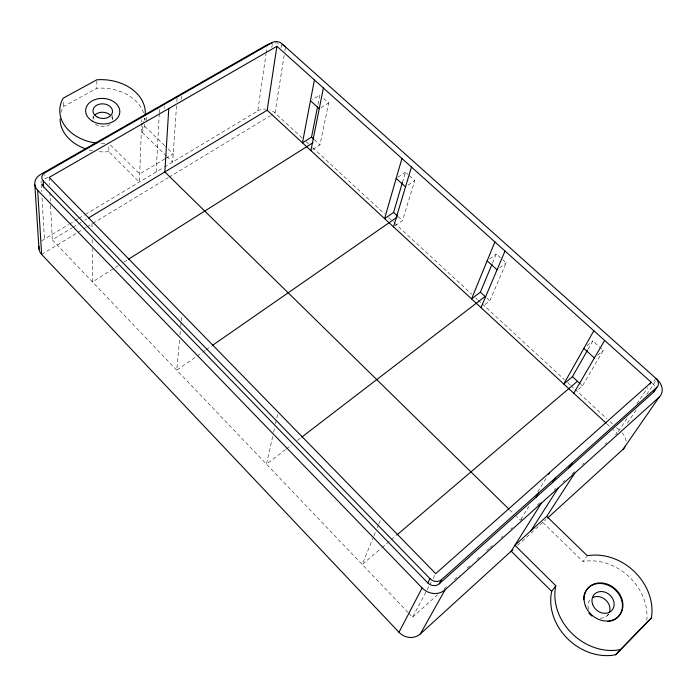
<?xml version="1.0" encoding="UTF-8"?>
<svg xmlns="http://www.w3.org/2000/svg" width="697" height="697" viewBox="0 0 697 697"><rect width="100%" height="100%" fill="white"/><g stroke="black" fill="none" stroke-linecap="round" stroke-linejoin="round"><path stroke-width="0.52" stroke-dasharray="3.48 2.61" d="M141.622 122.977L139.383 182.03L108.81 151.685L108.871 144.471M112.417 115.38L112.365 120.598A9.706 7.275 3.3 0 0 111.642 116.852M141.665 121.888L141.744 119.718M166.548 156.119L142.153 132.369L142.432 125.129M144.889 120.198L144.976 118.115M146.231 120.694L146.448 115.615M156.137 171.967L159.264 113.881M159.325 112.792L159.552 108.453M164.143 108.418L164.265 106.388M176.533 105.857L172.647 162.052L167.315 156.86M176.829 101.579L177.204 96.247M181.621 99.349L181.847 96.299M179.477 340.241L176.742 370.177L196.354 356.559M179.965 334.9L180.357 330.622M180.75 326.344L181.142 322.066M181.237 321.003L181.725 315.654M164.387 167.01L257.812 110.901L265.958 54.261M266.106 53.19L267.029 46.777M271.804 47.501L272.257 44.434M281.083 47.596L281.719 43.519M284.176 55.403L274.984 112.931L271.264 115.179M284.855 51.142L285.535 46.882M317.989 104.48L319.862 95.01L312.169 99.706M312.709 149.446L319.967 144.845L328.644 102.921L321.465 96.447M272.658 436.557L266.472 464.167L285.422 449.635M273.607 432.314L274.557 428.063M275.515 423.82L277.65 414.262M402.422 182.475L405.48 172.142L407.806 174.241M395.147 225.732L402.483 220.609L414.785 180.532L408.581 174.938M373.575 536.716L362.222 564.483L381.172 548.347M373.984 535.723L375.605 531.759M377.225 527.786L378.436 524.815M378.846 523.822L380.876 518.864M492.526 263.013L496.29 253.978L506.17 262.874L489.834 300.816L483.413 305.765M408.799 613.273L412.563 617.202L426.642 590.699M427.139 589.749L431.164 582.178M433.177 578.388L435.189 574.598M587.98 349.397L592.807 340.938L603.314 350.408L582.448 385.859L577.726 389.902M520.903 519.396L528.805 506.519M537.831 491.803L546.857 477.088M618.344 431.504L627.927 417.189M636.91 403.772L647.696 387.68M655.781 378.323L652.47 383.245A7.519 5.898 31.3 0 1 654.64 386.26M627.37 423.131L636.413 409.714M646.668 394.502L655.72 381.076M646.799 620.313A51.561 43.65 42.2 0 0 582.988 561.529L586.7 556.581M607.383 615.564L608.777 613.944M517.575 545.376L546.004 519.483M412.563 617.202L437.489 594.794M443.928 589.009L447.953 585.393M454.383 579.608L459.21 575.269M467.251 568.038L469.665 565.868M476.905 559.36L479.318 557.191M486.558 550.682L488.972 548.513M489.773 547.79L492.997 544.897M501.038 537.666L502.65 536.22M510.692 528.988L512.295 527.542M521.957 518.864L520.345 520.311L516.486 516.529M537.282 505.081L541.316 501.457M554.22 489.852L555.84 488.405M563.098 481.88L564.709 480.425M571.967 473.899L574.389 471.721M582.457 464.472L584.069 463.026M605.048 444.163L606.66 442.717M615.529 434.736L617.15 433.29L613.203 429.648M381.991 547.65L395.992 535.723M597.634 355.217L603.314 350.408M587.101 345.703L592.807 340.938M286.284 448.973L291.451 445.008M297.48 440.382L300.93 437.742M499.54 267.909L506.17 262.874M489.642 258.953L496.29 253.978M197.251 355.94L201.703 352.848M202.592 352.229L205.266 350.373M206.164 349.755L211.513 346.034M408.041 185.132L414.785 180.532M397.874 177.273L405.48 172.142M118.263 265.662L92.501 281.928L92.213 248.376M123.787 262.177L127.464 259.859M320.96 107.66L328.644 102.921M41.646 254.414L82.542 229.609M83.474 229.052L86.262 227.353M87.195 226.795L91.838 223.972M92.771 223.415L168.073 177.752M169.005 177.186L270.331 115.746M408.05 612.48L52.284 239.803L71.817 228.024M72.749 227.457L77.393 224.661M78.325 224.094L81.113 222.413M84.834 220.174L86.698 219.05M41.864 241.066A13.757 10.952 -1.1 0 1 44.434 239.062L68.637 224.521M69.561 223.964L74.222 221.167M75.145 220.609L77.942 218.936M78.874 218.37L84.459 215.016M85.391 214.458L163.473 167.559M164.893 158.881L139.688 173.936L110.422 144.967M165.816 158.332L173.213 153.915L165.529 146.457M47.875 177.291L45.061 178.911L44.843 174.895M60.961 112.548A42.465 31.853 3.2 0 1 63.427 106.632L96.857 88.266A42.465 31.853 3.2 0 1 143.913 114.029M314.347 139.688L319.967 144.845M398.022 216.514L402.483 220.609M486.68 297.924L489.834 300.816M581.019 384.544L582.448 385.859M302.176 137.989L274.984 112.931A12.285 9.235 10 0 0 269.713 109.917M306.175 141.674L308.579 143.887M312.578 147.572L384.57 213.909M388.569 217.595L393.369 222.012M394.171 222.752L471.756 294.247M475.755 297.933L477.358 299.405M478.159 300.146L481.357 303.09M482.158 303.831L564.544 379.752M567.741 382.697L570.146 384.91M570.948 385.65L574.145 388.595M574.947 389.335L606.939 418.819M610.136 421.763L612.541 423.976M616.54 427.662L619.738 430.607M606.895 423.828L610.049 426.738M164.762 145.717L142.476 124.092A42.787 31.957 3.3 0 0 144.688 118.098M542.797 522.41L582.988 561.529M509.542 509.725L513.393 513.506M41.053 180.871L41.175 183.023M41.236 184.104L41.681 191.64M42.055 198.114L44.434 239.062M49.165 177.43L49.539 184.958M49.914 192.485L50.35 201.084M50.559 205.388L52.284 239.803M63.288 102.407L63.427 106.632M91.995 223.476L92.03 227.806M92.135 239.716L92.17 244.046M93.102 116.085L93.119 119.222M96.839 80.861L96.857 88.266M104.777 143.643A42.787 31.957 3.3 0 1 99.584 143.477M144.723 124.345A42.465 31.853 3.2 0 1 142.153 132.369M108.81 151.685A42.465 31.853 3.2 0 1 97.554 151.545M92.509 150.735A42.465 31.853 3.2 0 1 88.554 149.759M144.767 118.115A42.465 31.853 3.2 0 1 144.932 120.198M109.969 124.536A9.706 7.275 3.3 0 1 95.088 123.805M93.11 118.368A9.706 7.275 3.3 0 1 93.755 116.547M257.812 110.901A12.285 9.235 10 0 1 265.54 109.15M608.49 614.214A11.779 9.976 42.2 0 1 599.882 618.126M588.59 609.23A11.779 9.976 42.2 0 1 590.594 599.054M621.985 432.715A14.079 11.379 32.6 0 1 626.115 443.109M274.958 42.892A13.034 9.436 10.3 0 1 279.941 43.754"/><path stroke-width="1.05" d="M168.779 108.549L164.832 171.941L508.766 508.967M88.554 217.926L267.169 110.239L276.909 46.29L651.286 382.313L650.092 384.099M314.417 79.955L302.463 142.815L311.542 137.109L317.579 106.589M310.897 150.604L323.382 88.005M401.925 158.498L384.596 218.64L393.578 212.437L402.422 182.475M393.517 226.873L411.448 167.045M494.887 241.937L471.555 298.9L480.399 292.156L492.108 264.024M481.008 307.621L505.011 251.025M39.049 246.285A13.757 10.952 -1.1 0 0 41.646 254.414L398.998 632.275L422.112 587.954A16.676 14.994 34.4 0 0 445.069 589.819L659.101 397.212A15.046 11.797 31.3 0 0 656.923 379.29L281.719 43.519A6.552 4.731 10.3 0 0 272.562 42.386L44.739 172.891A7.388 5.681 0.2 0 0 43.24 180.837L43.58 186.831L427.792 582.901A8.338 7.501 34.4 0 0 439.249 583.833L653.542 392.211L656.87 387.323A7.571 5.916 31.2 0 0 655.781 378.323M427.792 582.901L430.005 578.702A8.39 7.536 34.1 0 0 441.541 579.643L656.87 387.323M439.249 583.833L441.541 579.643M398.998 632.275A15.5 14.219 37.8 0 0 420.352 633.93L445.069 589.819M593.827 330.744L563.76 384.012L572.437 376.668L587.44 350.338M573.788 393.274L604.613 340.424M548.548 474.326L549.68 472.488M535.679 497.606L538.476 493.067M552.521 482.551L555.396 477.95M541.395 503.138L511.206 551.179L551.667 591.344A51.561 43.65 42.2 0 0 567.55 638.679A51.561 43.65 42.2 0 0 615.556 654.771L651.407 617.951A52.031 43.92 41.9 0 0 587.318 555.762L546.718 516.364L574.737 473.141M569.057 467.757L572.01 463.113M530.948 530.705L558.219 488.005M547.615 518.019L623.092 449.269L659.101 397.212M551.667 591.344L555.788 585.75L514.909 545.289L546.718 516.364M615.556 654.771L651.407 617.951M420.352 633.93L512.8 549.724M651.286 382.313L435.695 573.657L49.165 177.43L276.909 46.29M396.82 535.026L577.438 381.25M301.792 437.08L485.112 296.478L480.399 292.156M212.402 345.416L397.212 217.081M128.387 259.275L313.023 142.693M310.461 100.751L319.252 108.715M396.184 178.415L405.506 186.857M487.151 260.826L497.048 269.791M583.851 348.422L594.384 357.97M311.542 137.109L313.641 139.043M393.578 212.437L397.281 215.835M572.437 376.668L580.305 383.881M267.169 110.239L606.111 423.105M43.24 180.837L430.005 578.702M272.205 43.04A13.034 9.436 10.3 0 0 267.343 44.643L40.679 174.398A14.681 11.318 0.1 0 0 37.664 190.255L422.112 587.954M34.85 184.783L38.997 249.151M37.664 190.255L41.646 254.414M624.948 446.934A14.079 11.379 32.6 0 1 623.092 449.269M96.517 143.155A42.787 31.957 3.3 0 1 63.148 98.181L96.831 79.798A42.787 31.957 3.3 0 1 145.185 115.014M85.6 148.827A42.465 31.853 3.2 0 1 60.09 118.76M95.001 114.927A9.706 7.275 3.3 0 1 110.353 115.197M282.973 45.07A13.034 9.436 10.3 0 1 285.535 46.882M586.003 590.751A20.788 17.556 41.9 0 1 618.396 593.53A20.788 17.556 41.9 0 1 607.758 621.532M591.814 616.017A20.788 17.556 41.9 0 1 588.982 613.186M583.642 599.812A20.788 17.556 41.9 0 1 585.541 591.544M592.711 597.538A11.779 9.976 42.2 0 1 605.684 599.978A11.779 9.976 42.2 0 1 609.3 612.663M620.356 649.648A52.031 43.92 41.9 0 1 571.897 633.407A52.031 43.92 41.9 0 1 555.788 585.75M43.58 186.831A7.345 5.663 0.1 0 1 42.168 184.104M655.032 389.545A7.519 5.898 31.3 0 1 653.542 392.211M92.553 121.217A17.111 12.781 3.4 0 0 119.718 113.097A17.111 12.781 3.4 0 0 95.907 99.296A17.111 12.781 3.4 0 0 92.553 121.217M96.909 116.852A9.775 7.301 3.4 0 0 112.452 112.252A9.775 7.301 3.4 0 0 98.878 104.332A9.775 7.301 3.4 0 0 96.909 116.852M585.288 605.51A20.805 17.564 41.9 0 0 618.448 616.453A20.805 17.564 41.9 0 0 606.791 583.973A20.805 17.564 41.9 0 0 585.288 605.51M592.642 604.412A11.875 10.028 41.9 0 0 611.565 610.711A11.875 10.028 41.9 0 0 604.97 592.154A11.875 10.028 41.9 0 0 592.642 604.412"/></g></svg>
